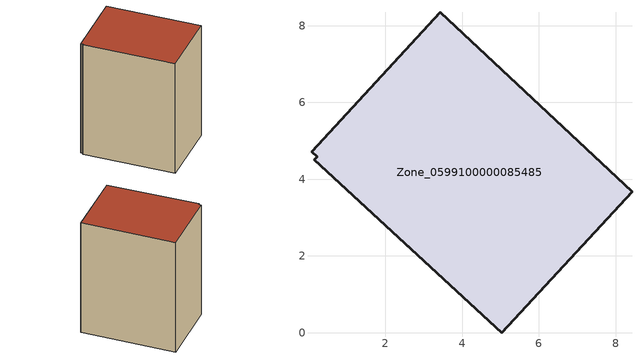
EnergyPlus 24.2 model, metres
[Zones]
Zone_0599100000085485
 floor ground (C_G): 0.07,4.72 3.43,8.35 8.43,3.67 5.03,0 0.15,4.5 0.22,4.58 z0
 wall outside (C_F): 8.43,3.67 3.43,8.35 0.07,4.72 0.22,4.58 0.15,4.5 5.03,0 8.43,3.67 z0:8.77
 roof outside (C_R): 3.43,8.35 0.07,4.72 0.22,4.58 0.15,4.5 5.03,0 8.43,3.67 z8.77
[BUILDING]
Pand.0599100000085485: North Axis=0; Terrain=City; Loads Convergence Tolerance Value=0.04; Temperature Convergence Tolerance Value=0.4; Solar Distribution=FullExterior; Maximum Number of Warmup Days=25; Minimum Number of Warmup Days=1
[Site:Location]
Rotterdam.The.Hague.AP_ZH_NLD Design_Conditions: Latitude=51.96; Longitude=4.45; Time Zone=1; Elevation=-4.5
[SITE:GROUNDTEMPERATURE:BUILDINGSURFACE]
18, 18, 18, 18, 18, 18, 18, 18, 18, 18, 18, 18
[MATERIAL] Thermal Absorptance=0.9; Solar Absorptance=0.7; Visible Absorptance=0.7
Name | Roughness | Thickness | Conductivity | Density | Specific Heat
G.TI.1946 | MediumSmooth | 0.15 | 1 | 540 | 1210
F.TI.1946 | Rough | 0.3 | 0.857143 | 1920 | 840
R.TI.1946 | MediumRough | 0.2 | 0.1 | 1500 | 1000
[CONSTRUCTION]
C_G: G.TI.1946
C_F: F.TI.1946
C_R: R.TI.1946
[ZONE]
Zone_0599100000085485: Type=1; Multiplier=1; Ceiling Height=Autocalculate; Volume=Autocalculate; Floor Area=autocalculate; Part of Total Floor Area=Yes
[ZONEINFILTRATION:DESIGNFLOWRATE]
Infil_Zone_0599100000085485: Zone or ZoneList or Space or SpaceList=Zone_0599100000085485; Schedule=AlwaysOn; Design Flow Rate Calculation Method=Flow/Area; Flow Rate per Floor Area=0.003; Constant Term Coefficient=1; Temperature Term Coefficient=0; Velocity Term Coefficient=0; Velocity Squared Term Coefficient=0
[HVACTEMPLATE:ZONE:IDEALLOADSAIRSYSTEM]
Zone_0599100000085485: Maximum Heating Supply Air Temperature=50; Minimum Cooling Supply Air Temperature=13; Maximum Heating Supply Air Humidity Ratio=0.0156; Minimum Cooling Supply Air Humidity Ratio=0.0077; Heating Limit=NoLimit; Cooling Limit=NoLimit; Dehumidification Control Type=ConstantSensibleHeatRatio; Cooling Sensible Heat Ratio=0.7; Dehumidification Setpoint=60; Humidification Control Type=None; Humidification Setpoint=30; Outdoor Air Method=None; Outdoor Air Flow Rate per Person=0.00944; Outdoor Air Flow Rate per Zone Floor Area=0; Outdoor Air Flow Rate per Zone=0; Demand Controlled Ventilation Type=None; Outdoor Air Economizer Type=NoEconomizer; Heat Recovery Type=None; Sensible Heat Recovery Effectiveness=0.7; Latent Heat Recovery Effectiveness=0.65
[ZONECONTROL:THERMOSTAT]
ThermostatControl_Zone_0599100000085485: Zone or ZoneList=Zone_0599100000085485; Control Type Schedule=DualSetpointControlType; Control 1=Thermostat_Zone_0599100000085485; Temperature Difference Between Cutout And Setpoint=0
[THERMOSTATSETPOINT:DUALSETPOINT]
Thermostat_Zone_0599100000085485: Heating Setpoint Temperature Schedule=HeatingSetpoint_Zone_0599100000085485; Cooling Setpoint Temperature Schedule=CoolingSetpoint_Zone_0599100000085485
[SCHEDULE:COMPACT]
HeatingSetpoint_Zone_0599100000085485: Through: 12/31, For: AllDays, Until: 24:00, 21
CoolingSetpoint_Zone_0599100000085485: Through: 12/31, For: AllDays, Until: 24:00, 24
DualSetpointControlType: Through: 12/31, For: AllDays, Until: 24:00, 4
AlwaysOn: Through: 12/31, For: AllDays, Until: 24:00, 1
